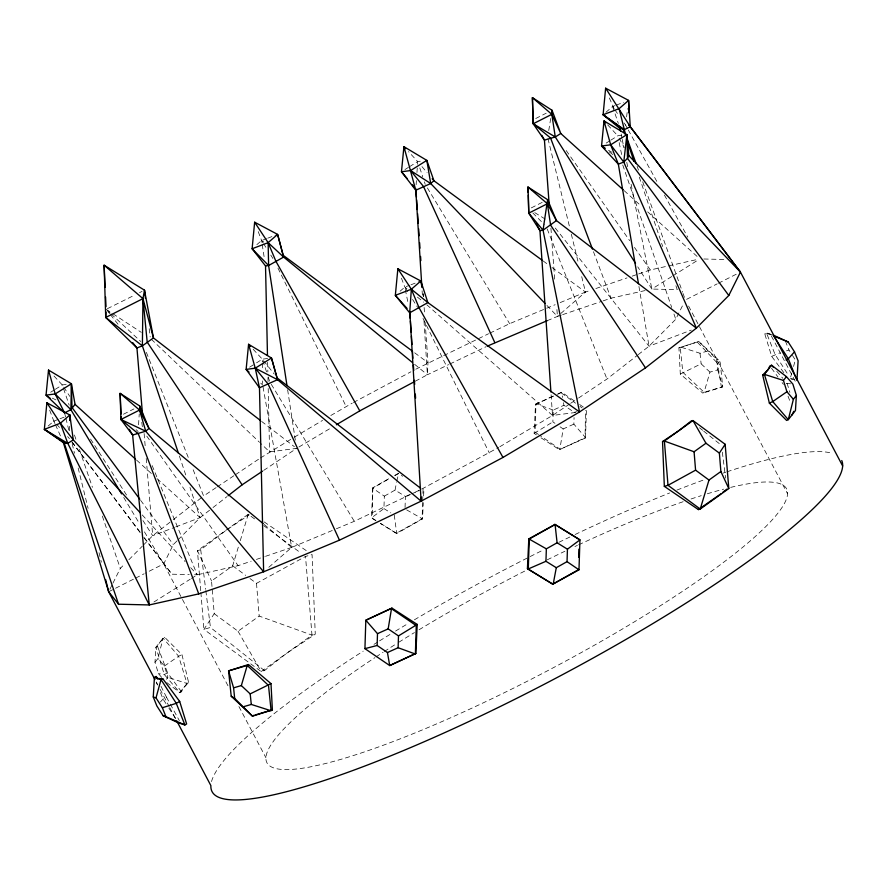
<?xml version="1.0" encoding="UTF-8"?>
<svg xmlns="http://www.w3.org/2000/svg" width="887" height="887" viewBox="0 0 887 887"><rect width="100%" height="100%" fill="white"/><g stroke="black" fill="none" stroke-linecap="round" stroke-linejoin="round"><path stroke-width="0.67" stroke-dasharray="4.43 3.33" d="M541.037 437.823L559.398 449.676L585.065 438.167L585.487 410.348M69.585 430.76L69.696 424.186M375.778 520.392L372.296 518.208L372.817 488.138L390.147 478.126M554.94 423.299L552.878 421.89L553.244 410.071L563.921 405.281L574.233 412.311L576.672 411.679M585.065 438.167L585.542 437.568L573.867 424.141L574.066 417.566M586.385 410.504L585.542 437.568L559.398 449.676M375.944 520.724L371.42 517.93L383.927 508.595L384.326 496.143L372.385 487.994L389.981 478.082M384.326 496.143L395.059 490.101L405.403 496.498L405.004 508.95L422.534 518.928L423.299 502.674M422.622 502.452L422.101 518.784L396.278 533.32L380.456 523.518M422.667 501.1L423.066 488.848L423.931 489.136L423.554 497.263M536.435 434.852L534.14 433.377L535.504 404.35L553.477 395.901M415.316 381.199L427.39 374.757L427.989 362.683L425.195 322.68M161.689 677.402L158.463 673.632L154.981 662.312L155.901 647.255L163.086 638.119L164.771 637.365L182.001 654.706L188.665 682.691L183.387 688.024L181.491 691.827L179.806 692.581L165.991 681.981M138.549 424.829L139.237 414.063M416.125 184.74L416.402 180.649M416.957 172.466L417.411 165.636M417.511 164.272L417.688 161.545L408.519 151.633M627.608 128.77L625.601 125.156L625.934 122.406M626.599 116.907L627.597 108.657M548.743 130.544L550.927 117.017M573.867 424.141L563.19 428.931L559.874 449.077L539.595 435.251M395.059 490.101L396.511 482.417M396.755 481.131L398.64 473.591L394.992 475.543M154.981 662.312L157.975 658.509L163.086 638.119L178.62 656.225L186.98 683.456L179.806 692.581L164.261 674.486L155.901 647.255L157.598 646.501L159.494 642.687L164.771 637.365M790.694 376.886L791.769 372.972M793.555 366.453L795.34 359.922L791.115 353.336M678.932 347.826L698.823 341.517L716.629 359.313L717.716 369.868L709.966 372.119L704.078 392.254L702.826 393.152L680.307 374.092L678.932 347.826L698.823 341.517L720.1 361.475L722.728 386.843L702.826 393.152M250.001 578.568L256.498 583.358L305.516 556.459L312.069 554.563L315.262 634.172L286.579 653.342L264.448 670.616L261.177 671.57L203.91 629.349L214.222 613.682L211.538 580.952L232.671 565.795L238.67 545.971M240.266 540.682L248.249 514.249L257.064 520.736M109.888 589.278L112.339 584.367M112.948 583.136L120.31 568.379L125.078 563.578M177.156 540.737L173.342 544.596L163.718 563.888L145.368 573.168M638.241 354.634L649.018 346.218L675.761 319.253L683.578 303.576M166.423 679.265L167.909 677.369L164.439 666.037L157.975 658.509M557.457 394.382L561.648 392.242L575.164 401.456M534.14 433.377L552.878 421.89M160.392 702.005L163.042 699.045L166.446 697.127L160.968 686.205M128.881 559.73L142.219 546.281M143.173 545.317L152.697 535.715L172.2 520.492M178.11 539.784L200.085 517.62L211.938 508.373M48.142 426.048L53.83 421.103L58.764 419.218M256.853 244.646L261.598 240.521L266.532 238.636M400.07 291.224L404.816 287.1L409.75 285.215M605.943 112.283L612.584 106.518L615.046 105.575M268.816 567.281L291.679 547.412L335.131 529.295M547.201 320.695L557.424 316.426L585.475 292.056L590.664 290.282M173.275 519.649L201.449 497.662M213.013 507.53L227.028 496.587M200.739 590.709L197.446 550.683L200.717 549.74L226.296 530.171M578.612 397.997L606.985 379.026L637.165 355.476M248.249 514.249L197.446 550.683L211.538 580.952M214.222 613.682L238.049 631.245L259.192 616.077L311.98 635.125L315.262 634.172M680.307 374.092L701.118 363.814L709.966 372.119M721.475 387.741L717.583 363.282L720.1 361.475L716.629 359.313M164.439 666.037L178.62 656.225L182.001 654.706M216.118 487.617L203.611 495.977L192.368 467.759M217.26 486.852L234.323 475.443M235.454 474.689L259.348 458.712M260.479 457.958L293.131 437.89M263.683 470.398L296.591 448.401L269.581 451.871L260.567 443.289M227.438 529.395L249.236 514.826M499.847 446.726L552.512 415.449L569.532 404.073M570.663 403.308L577.47 398.762M50.681 392.22L54.162 390.036M55.316 389.304L62.267 384.936L66.181 384.437M404.949 169.561L408.419 167.377M409.583 166.645L417.688 161.545L421.602 161.046M249.602 367.196L255.401 363.548M256.554 362.827L262.352 359.18L270.18 358.171M606.187 143.073L609.657 140.889M610.821 140.157L617.773 135.789L622.984 135.112M153.939 602.007L190.217 579.2M191.392 578.468L197.247 574.787L238.104 565.662L251.165 561.205M671.747 276.544L651.856 289.051L637.742 266.821M672.923 275.813L698.668 259.636M294.307 437.18L322.569 420.405M330.807 415.504L352.217 403.153M298.93 447.004L331.694 427.545M421.713 489.092L498.682 447.425M394.26 515.003L396.722 533.464L422.534 518.928M394.682 475.432L398.196 473.458L402.72 476.252M783.798 372.64L771.679 356.363L764.738 333.822L766.435 332.858L771.956 334.654M771.679 356.363L780.139 352.849M353.447 402.498L410.881 371.819M415.77 369.214L488.604 333.734M535.737 118.503L546.204 113.203M123.459 414.229L133.926 408.929M531.302 207.891L542.933 202.003M108.657 591.74L134.347 578.745M135.578 578.124L144.137 573.789M686.605 299.34L717.195 283.862M718.415 283.241L736.775 273.961M107.382 308.687L134.591 295.116M139.536 292.643L142.02 291.413M489.835 333.135L509.626 323.677L555.14 304.707M414.606 364.291L427.39 374.757L448.611 364.612M449.853 364.014L486.065 346.717M535.504 404.35L556.227 394.903M336.406 528.763L354.301 521.301L410.47 494.458M419.218 490.278L411.723 493.859L419.274 490.489M557.978 393.883L561.648 392.242L562.558 397.454M790.572 383.816L787.091 383.306L783.72 384.825L782.09 382.607M181.491 691.827L167.643 672.967L164.261 674.486L158.463 673.632M188.665 682.691L186.98 683.456L167.909 677.369M405.403 496.498L410.448 494.314M560.196 302.6L585.475 292.056L581.528 275.901M267.763 238.171L276.389 234.878M616.277 105.109L623.672 102.282M59.994 418.753L64.917 416.868M410.98 284.749L419.606 281.456M142.973 520.58L152.697 535.715L174.473 527.399M175.748 526.911L200.085 517.62L189.951 487.462M555.306 228.081L649.018 346.218L691.283 330.086M595.853 288.519L626.998 277.908M632.187 276.145L637.376 274.371M638.673 273.928L650.348 269.958L698.501 259.192M546.946 305.438L557.424 316.426L561.349 315.096M562.646 314.652L601.852 301.303M603.16 300.859L610.999 298.187L645.27 290.526M256.398 559.431L264.237 556.759M265.546 556.315L291.679 547.412L262.685 384.991L262.641 380.911M786.47 350.853L788.998 350.043L790.406 352.239M717.716 369.868L722.728 386.843L704.078 392.254L682.813 372.285L680.185 346.917L700.02 353.259L707.782 351.008M264.448 670.616L210.452 627.453L203.91 629.349L200.85 592.084M426.847 304.818L552.512 415.449L576.816 412.322M703.846 258.993L726.564 259.536M764.738 333.822L769.75 333.944L771.357 335.973L795.251 381.299L793.643 379.27L791.137 379.204M143.871 537.522L171.867 574.188L189.23 574.599M194.575 574.732L197.247 574.787L151.843 464.81M790.339 378.195L794.752 379.625M372.817 488.138L371.42 517.93L372.296 518.208M553.244 410.071L535.97 403.751L535.094 432.169L538.464 434.475M771.49 335.053L766.435 332.858L775.083 354.456L788.887 375.933M52.255 398.119L55.97 399.904M608.537 150.269L612.03 152.409M534.772 212.647L545.217 219.078M383.927 508.595L390.812 512.863M380.434 523.297L396.722 533.464M106.141 309.308L111.806 313.022M112.937 313.765L141.288 332.37M579.666 404.539L585.298 408.375M560.096 426.813L563.19 428.931M264.093 521.866L307.501 551.448M263.805 242.04L261.598 240.521L257.895 230.753M561.172 392.841L575.541 403.186M579.954 406.368L582.171 407.965M543.132 260.944L547.589 264.226M552.047 267.497L585.475 292.056M263.672 525.614L301.114 553.211M232.671 565.795L245.666 575.375M414.672 352.815L427.989 362.683M609.269 151.843L613.682 155.192M261.621 421.414L294.406 446.704M406.911 288.774L404.816 287.1L401.112 277.332M417.422 297.134L423.72 302.157M699.499 427.778L702.637 430.295M703.679 431.126L721.486 445.363M264.193 524.494L291.679 547.412M624.171 190.672L639.505 204.498M647.687 211.871L698.812 257.973M136.543 460.076L151.91 473.991M157.043 478.636L200.085 517.62M107.127 310.228L110.099 312.989M111.097 313.909L140.8 341.539M260.745 383.151L262.685 384.991M136.121 429.652L138.128 431.559M151.355 339.277L259.558 442.336M532.799 212.924L544.274 224.5M697.57 342.415L717.583 363.282M607.673 124.879L617.773 135.789M253.172 349.267L262.352 359.18L274.216 374.048M54.007 376.01L62.267 384.936L63.132 387.475M142.253 514.948L185.128 561.604M190.716 567.691L197.247 574.787M49.661 410.116L53.83 421.103L55.67 423.166M56.591 424.197L60.261 428.332M67.612 436.581L69.441 438.655M776.735 371.243L782.777 378.283M421.968 166.601L427.09 172.655M107.848 311.448L109.567 313.599M110.42 314.674L118.115 324.332M72.047 442.036L141.088 533.442M144.415 537.844L171.867 574.188M71.925 441.948L140.556 533.131M140.645 500.357L173.342 544.596M771.502 368.183L778.01 377.064M566.205 150.546L629.715 240.665M634.471 247.429L650.348 269.958M146.787 436.138L238.104 565.662M609.336 97.969L614.114 108.713M614.879 109.811L618.716 115.288M624.071 122.971L625.601 125.156M63.775 387.231L69.796 396.378M90.574 439.054L127.994 497.285M165.947 703.557L163.042 699.045L159.483 690.153M168.852 708.081L175.393 718.259M407.643 291.59L404.816 287.1L408.12 303.321M412.577 299.44L417.522 307.29M263.007 242.761L261.598 240.521L262.009 243.193M263.716 243.892L265.834 247.251M270.779 255.101L272.897 258.472M427.368 187.9L509.626 323.677M271.311 384.359L354.301 521.301M123.725 497.463L139.436 523.563M144.437 531.856L163.718 563.888L228.635 687.026M238.049 631.245L261.177 671.57L311.98 635.125L305.516 556.459M619.071 138.128L624.271 147.464M628.284 129.979L657.034 181.791M664.396 195.04L687.802 237.206M166.446 697.127L169.672 703.003M170.315 704.178L179.351 720.643M688.6 306.048L787.589 493.815M238.925 706.54L265.923 757.742M156.223 681.97L157.509 684.409M160.081 689.277L169.084 706.351M169.727 707.571L175.515 718.548M422.999 318.411L489.314 452.991M277.953 268.129L346.107 406.412M53.83 421.103L54.927 423.542M55.471 424.762L60.937 436.969M785.405 341.063L788.998 350.043M156.434 682.535L157.454 685.074M547.212 228.99L606.985 379.026M146.366 352.35L188.787 458.79M788.022 396.167L790.417 402.476M157.598 646.501L167.643 672.967M593.458 251.686L610.999 298.187M637.077 166.224L638.485 170.116M642.709 181.802L682.569 292.167M683.034 293.464L684.442 297.356M622.752 164.971L671.714 307.479M673.965 314.02L675.761 319.253M74.453 435.04L76.249 440.262M79.398 449.421L92.436 487.329M102.327 516.09L120.31 568.379M63.565 388.739L69.186 405.193M612.584 106.518L618.328 123.415M639.316 177.112L662.689 246.475M675.905 285.736L677.236 289.661L651.856 289.051L630.513 181.203M179.374 455.996L185.982 475.665M419.784 167.887L422.711 176.757M424.385 181.824L425.217 184.363M266.532 371.853L262.352 359.18L262.386 361.896M268.207 376.92L269.87 381.998M787.091 383.306L789.885 392.387M64.563 412.876L65.56 416.912M65.893 418.265L69.208 431.714M72.191 443.81L74.508 453.224M78.156 468.014L88.101 508.362M99.045 552.745L101.362 562.158M547.978 138.66L569.687 227.46M571.328 234.19L578.235 262.452M619.159 142.563L621.676 154.77M621.166 134.015L621.964 138.062M622.231 139.403L623.838 147.497M626.776 162.321L627.841 167.721M423.154 293.93L423.609 296.513M563.467 402.676L563.921 405.281M638.939 286.434L649.018 346.218M262.219 244.535L264.282 257.906M287.621 389.715L295.338 440.207M722.34 452.193L725.599 478.148M200.717 549.74L205.673 589.278M205.839 590.642L210.452 627.453M141.787 422.334L142.474 427.778M149.182 328.689L150.191 336.938M700.02 353.259L701.118 363.814M144.126 433.543L145.169 445.973M146.211 458.391L152.697 535.715M256.498 583.358L259.192 616.077M550.927 228.269L554.785 280.614M556.914 309.541L557.424 316.426M423.177 293.697L423.365 296.458M424.13 307.501L424.518 313.011M551.104 394.759L552.512 415.449M422.101 290.748L422.456 296.258M424.008 321.05L427.39 374.757M267.63 362.351L267.841 371.986M267.963 377.496L268.051 381.632M268.196 388.517L269.581 451.871M262.397 363.26L262.497 370.045M211.527 781.569A355.731 59.939 -27.8 0 1 363.238 651.147M373.992 644.35A355.731 59.939 -27.8 0 1 378.427 641.578M379.547 640.88A355.731 59.939 -27.8 0 1 390.912 633.895M395.535 631.078A355.731 59.939 -27.8 0 1 408.452 623.328M414.406 619.802A355.731 59.939 -27.8 0 1 528.974 557.158M530.193 556.548A355.731 59.939 -27.8 0 1 543.886 549.685M558.899 542.301A355.731 59.939 -27.8 0 1 570.153 536.868M575.142 534.495A355.731 59.939 -27.8 0 1 669.641 492.961M676.958 490.067A355.731 59.939 -27.8 0 1 705.73 479.202M723.093 473.115A355.731 59.939 -27.8 0 1 725.688 472.239M726.974 471.806A355.731 59.939 -27.8 0 1 832.771 453.49M730.677 487.384A293.73 49.495 -27.8 0 1 685.884 589.057A293.73 49.495 -27.8 0 1 317.358 765.437A293.73 49.495 -27.8 0 1 374.835 657.688M375.999 656.923A293.73 49.495 -27.8 0 1 383.073 652.3M384.271 651.524A293.73 49.495 -27.8 0 1 396.356 643.796M398.795 642.255A293.73 49.495 -27.8 0 1 414.451 632.564M419.041 629.77A293.73 49.495 -27.8 0 1 527.188 569.831M547.212 559.83A293.73 49.495 -27.8 0 1 564.875 551.27M574.909 546.536A293.73 49.495 -27.8 0 1 577.393 545.372M578.634 544.795A293.73 49.495 -27.8 0 1 684.487 501.233M691.073 498.982A293.73 49.495 -27.8 0 1 701.24 495.667M707.327 493.782A293.73 49.495 -27.8 0 1 723.604 489.158"/><path stroke-width="1.33" d="M178.498 453.379L142.375 345.863L142.962 298.631L144.492 290.182L104.112 265.191L105.73 317.468L136.942 347.937L142.508 414.207M69.763 420.25L69.851 414.994L46.878 402.787L44.35 429.352L64.263 443.278L67.789 443.356L73.288 439.897L69.851 414.994L60.371 423.232L44.35 429.352L57.611 438.167M578.756 557.358L578.901 549.153M121.586 493.904L70.882 409.683L71.403 383.761L48.508 370.067L46.046 395.136L64.563 412.876L70.882 409.683L75.051 404.372L71.403 383.761L55.182 393.961L46.046 395.136L50.459 398.485M364.934 648.652L365.821 620.235L391.954 608.116L417.212 624.426L415.859 653.442L389.715 665.56L364.934 648.652L377.13 645.481L387.442 652.522L389.715 665.56L415.859 653.442M377.13 645.481L377.496 633.662L365.821 620.235L391.954 608.116M387.442 652.522L398.119 647.732L398.485 635.901L388.173 628.872L377.496 633.662M567.037 561.648L556.293 567.702L545.948 561.294L546.348 548.842L557.091 542.789L567.436 549.197L567.037 561.648L578.978 569.809L552.723 584.2L527.421 568.667L528.818 538.875L555.074 524.472L579.943 539.873L578.978 569.809M145.49 298.431L144.492 290.182L153.451 337.925L142.375 345.863L105.73 317.468L106.008 312.024M121.064 416.768L120.931 419.484L132.618 435.018L149.26 604.945L118.536 604.213L108.657 591.74L63.132 441.848L59.817 439.642M421.314 497.13L421.114 501.155L277.542 379.68L271.477 358.004L248.582 344.3L255.256 368.205L259.47 387.785L263.627 571.793L145.745 431.215L139.536 410.071L139.747 405.991L120.111 393.351L120.931 419.484L138.294 433.743L198.755 593.891L263.627 571.793L339.466 540.161L421.114 501.155L502.984 457.437L579.521 411.967L645.492 367.872L696.395 328.135L728.792 295.471L740.445 272.098L629.127 125.244L740.445 272.098L842.65 465.963M412.477 362.55L283.629 257.086L277.62 234.401L254.647 222.205L252.119 248.759L265.523 265.934L267.475 355.454M421.114 501.155L409.761 311.437L410.226 318.322M550.916 391.999L539.939 230.598L528.774 213.146L528.342 195.284M547.589 199.653L556.448 220.586L543.044 230.199L528.774 213.146L527.953 187.013L547.589 199.653L543.044 230.199L579.521 411.967L427.867 302.589L411.357 289.229L397.864 268.783L395.336 295.338L409.694 312.823L427.867 302.589L420.837 280.991L397.864 268.783M635.513 263.317L555.273 136.964L551.825 114.345L552.024 110.265L532.4 97.625L533.209 123.759L544.43 140.113L549.208 204.853M153.263 696.971L154.405 677.457L156.101 676.493L157.709 678.533L162.72 678.644L179.684 701.429L186.625 723.98L184.917 724.934L178.298 722.783L163.208 715.831L156.855 705.952L153.263 696.971L156.012 697.869L162.365 707.748L165.958 716.729L184.917 724.934L176.28 703.347L161.024 679.608L154.405 677.457M796.371 395.491L795.451 410.537L788.277 419.673L786.592 420.427L769.362 403.086L762.687 375.101L767.965 369.779L769.872 365.965L771.557 365.211L786.436 376.631L792.9 384.16L796.371 395.491L793.388 399.294L788.277 419.673L772.743 401.578L764.383 374.347L771.557 365.211L773.287 367.218M409.694 312.823L411.357 289.229L420.837 280.991L421.99 287.455M624.77 133.926L623.007 128.693L620.102 128.615L603.105 114.756L605.633 88.19L628.606 100.397L630.258 126.675L623.949 129.868L603.105 114.756L619.115 108.646L628.606 100.397L628.861 112.826M604.856 148.495L601.552 145.989L604.003 120.909L626.898 134.613L628.828 155.635L627.486 158.318L623.772 162.066L618.339 164.139L601.552 145.989L610.677 144.814L626.898 134.613L627.486 158.318L728.792 295.471M528.208 192.523L527.953 187.013L547.379 203.733L556.448 220.586L696.395 328.135L623.772 162.066L626.898 134.613M388.173 628.872L391.489 608.715L416.269 625.623L415.382 654.041L398.119 647.732M556.293 567.702L553.155 584.345L527.421 568.667M156.012 697.869L161.024 679.608L162.72 678.644M253.737 715.288L252.485 716.186L234.678 698.391L233.591 687.835L241.342 685.584L247.229 665.45L248.482 664.551L271.001 683.611L272.376 709.877L252.485 716.186L231.208 696.217L228.58 670.86L248.482 664.551M720.876 471.518L708.99 480.044L700.231 509.038L698.391 509.582L664.33 486.364L662.534 441.582L678.666 430.805L691.117 421.081L692.958 420.549L725.167 444.298L728.804 488.549L700.231 509.038L668.011 485.3L664.374 441.05L692.958 420.549L705.963 443.234L719.368 453.113L720.876 471.518L728.804 488.549M791.869 415.105L793.765 411.302M719.368 453.113L725.167 444.298M417.212 624.426L398.485 635.901M793.388 399.294L786.924 391.755L783.443 380.434L786.436 376.631M794.497 351.84L798.1 360.821L796.958 380.346L788.31 358.758L773.054 335.02L788.155 341.961L794.497 351.84L788.31 358.758L786.048 360.033M129.236 429.253L132.618 435.018L145.745 431.215L148.961 428.41L139.747 405.991L140.079 408.719M405.758 148.661L403.929 146.677L415.781 190.217L430.705 183.531L433.92 180.737L426.824 160.37L403.929 146.677L401.467 171.745L415.781 190.217L421.846 286.623M228.103 495.744L242.118 484.812L262.541 471.152M720.743 493.937L698.391 509.582M722.816 492.318L726.963 489.081M567.436 549.197L579.943 539.873L554.641 524.339M271.001 683.611L250.189 693.889L241.342 685.584M662.534 441.582L664.374 441.05L694.077 451.76L705.963 443.234M786.924 391.755L772.743 401.578L769.362 403.086M541.835 135.301L544.43 140.113L555.273 136.964L560.772 133.505L623.151 189.751M265.523 265.934L268.617 265.535L283.629 257.086L277.62 234.401L268.129 242.65L252.119 248.759L268.617 265.535L286.989 385.623M336.373 424.762L359.778 410.858L414.107 381.842M578.546 569.665L552.723 584.2M179.684 701.429L176.28 703.347L162.365 707.748M708.99 480.044L695.585 470.165L668.011 485.3L664.33 486.364M105.73 317.468L142.962 298.631L153.451 337.925L260.534 420.571M552.368 112.982L552.024 110.265L560.772 133.505L551.825 114.345L533.209 123.759L550.583 138.017L592.483 249.103M263.129 523.618L148.961 428.41L139.536 410.071L120.931 419.484L145.745 431.215M528.774 213.146L547.379 203.733L550.605 225.143L645.492 367.872M249.047 372.13L246.131 369.38L255.256 368.205L271.477 358.004L277.542 379.68L259.47 387.785L246.131 369.38L248.582 344.3L250.422 346.285M487.307 346.13L547.201 320.695M762.687 375.101L764.383 374.347L783.443 380.434M545.948 561.294L528.297 568.944L529.262 539.008L555.074 524.472L557.091 542.789M142.375 345.863L136.942 347.937L132.662 342.57M272.376 709.877L255.079 714.989M243.526 706.695L251.287 704.444L271.123 710.775L268.495 685.407L247.229 665.45L228.58 670.86L233.591 687.835M198.755 593.891L149.26 604.945L67.789 443.356L60.371 423.232L46.878 402.787M543.044 230.199L539.939 230.598L536.28 223.424M788.155 341.961L774.018 336.14M528.818 538.875L546.348 548.842M163.208 715.831L165.958 716.729M277.542 379.68L255.256 368.205L268.173 384.16L339.466 540.161M44.35 429.352L67.789 443.356M555.273 136.964L533.209 123.759L532.4 97.625L551.825 114.345M601.552 145.989L605.045 148.129M231.208 696.217L234.678 698.391M545.039 303.443L430.705 183.531L410.603 170.57L401.467 171.745L407.388 178.786M603.105 114.756L623.007 128.693M542.012 260.135L433.92 180.737L432.213 178.708M283.696 255.7L412.444 351.163M277.609 378.294L420.615 488.249M139.536 410.071L120.111 393.351L121.064 414.029M75.051 404.372L135.523 459.144M283.629 257.086L268.129 242.65L254.647 222.205M48.508 370.067L55.182 393.961L70.882 409.683M628.828 155.635L740.445 272.098M605.843 122.894L604.003 120.909L610.677 144.814L618.339 164.139L638.485 283.718M140.39 512.919L73.288 439.897L60.371 423.232M407.055 308.421L395.336 295.338L411.357 289.229L419.085 307.8L502.984 457.437M412.466 184.818L414.162 186.824M63.132 441.848L64.263 443.278L118.536 604.213M610.677 144.814L623.772 162.066M139.824 499.259L71.991 407.477L71.403 383.761M242.118 484.812L147.198 342.094L142.962 298.631L104.112 265.191L105.121 287.255M605.633 88.19L630.258 126.675M359.778 410.858L275.868 261.221L268.129 242.65L268.617 265.535M154.937 679.531L108.657 591.74L105.675 579.643M176.801 720.976L210.873 785.605A355.731 59.939 -27.8 0 0 537.067 687.99A355.731 59.939 -27.8 0 0 841.752 460.541M156.101 676.493L157.321 678.921M55.182 393.961L64.563 412.876M494.802 342.548L423.52 186.525L410.603 170.57L426.824 160.37L430.705 183.531M625.357 133.771L619.115 108.646M626.765 137.662L636.145 163.629M626.532 139.159L634.028 161.401M620.102 128.615L620.634 131.32M250.189 693.889L251.287 704.444M694.077 451.76L695.585 470.165M415.848 188.831L416.435 197.114M416.624 199.874L417.3 209.532M417.589 213.667L418.265 223.336M418.642 228.846L419.13 235.754M419.606 242.65L419.994 248.172M420.571 256.443L420.859 260.59M410.415 321.072L411.158 332.093M411.435 336.228L411.989 344.489M412.455 351.374L412.91 358.259M413.375 365.145L413.752 370.655M414.395 380.29L414.672 384.426M415.327 394.061L415.604 398.196M105.564 296.901L106.019 306.547M69.851 414.994L69.973 420.505"/></g></svg>
